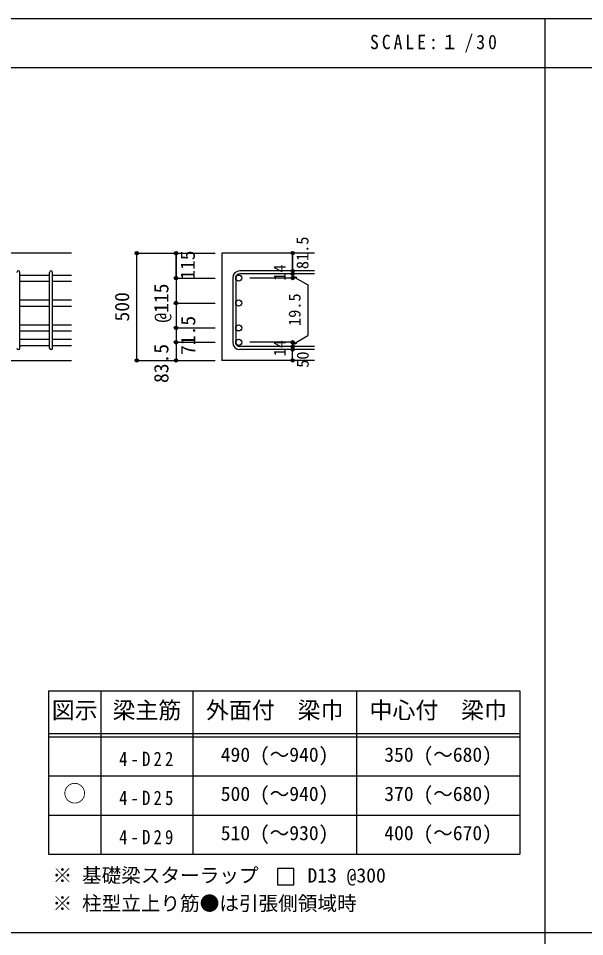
# Model space of a CAD drawing. Units: millimetres at full size, sheet at 1:30, with parts at other scales. Extents: x -5973 to 5954, y -4195 to 4201.
# Drawn here: x -3539 to -942, y -15 to 4201 of the extents above; entities that cross this region are included whole.
import ezdxf
from ezdxf.enums import TextEntityAlignment as Align

# ---------------------------------------------------------------- set-up
doc = ezdxf.new("R2010")
doc.units = ezdxf.units.MM
doc.header["$LTSCALE"] = 30
doc.header["$PDMODE"] = 32
doc.header["$PDSIZE"] = 15
for name, color, linetype in [('0-1_躯体線', 2, 'Continuous'), ('0-5_基礎梁筋', 7, 'Continuous'), ('0-6_スタラップ筋', 7, 'Continuous'), ('0-D_寸法', 4, 'Continuous'), ('6-7_文字', 7, 'Continuous'), ('6-E_枠', 7, 'Continuous'), ('F-0_枠', 6, 'Continuous')]:
    doc.layers.add(name, color=color, linetype=linetype)
doc.styles.add('ＭＳ ゴシック', font='')
doc.styles.get('ＭＳ ゴシック').set_extended_font_data('MS Gothic')

msp = doc.modelspace()

# ---------------------------------------------------------------- linework, layer by layer
at = {"layer": '0-1_躯体線'}
for p, q in [((-3295.8, 3123.3), (-4895.8, 3123.3)), ((-2180.8, 3123.3), (-2605.8, 3123.3)), ((-2605.8, 3123.3), (-2605.8, 2630.3)), ((-3695.8, 2630.3), (-3295.8, 2630.3)), ((-2180.8, 2630.3), (-2605.8, 2630.3))]:
    msp.add_line(p, q, dxfattribs=at)
at = {"layer": '0-5_基礎梁筋'}
for p, q in [((-3531.8, 3022.37), (-3395.8, 3022.37)), ((-3531.8, 2994.37), (-3395.8, 2994.37)), ((-3381.8, 3022.37), (-3295.8, 3022.37)), ((-3381.8, 2994.37), (-3295.8, 2994.37)), ((-3531.8, 2908.08), (-3395.8, 2908.08)), ((-3531.8, 2880.08), (-3395.8, 2880.08)), ((-3381.8, 2908.08), (-3295.8, 2908.08)), ((-3381.8, 2880.08), (-3295.8, 2880.08)), ((-3531.8, 2793.8), (-3395.8, 2793.8)), ((-3381.8, 2793.8), (-3295.8, 2793.8)), ((-3531.8, 2765.8), (-3395.8, 2765.8)), ((-3381.8, 2765.8), (-3295.8, 2765.8)), ((-3531.8, 2727.8), (-3395.8, 2727.8)), ((-3531.8, 2699.8), (-3395.8, 2699.8)), ((-3381.8, 2727.8), (-3295.8, 2727.8)), ((-3381.8, 2699.8), (-3295.8, 2699.8))]:
    msp.add_line(p, q, dxfattribs=at)
at = {"layer": '0-5_基礎梁筋', "color": 3}
for centre in [(-2527.8, 3008.37), (-2527.8, 2894.08), (-2527.8, 2779.8), (-2527.8, 2713.8)]:
    msp.add_circle(centre, 14, dxfattribs=at)
at = {"layer": '0-6_スタラップ筋'}
for p, q in [((-2180.8, 3041.87), (-2522.3, 3041.87)), ((-3531.8, 2687.3), (-3531.8, 3034.87)), ((-3395.8, 2687.3), (-3395.8, 3034.87)), ((-3381.8, 2687.3), (-3381.8, 3034.87)), ((-2555.8, 3008.37), (-2555.8, 2713.8)), ((-2541.8, 3008.37), (-2541.8, 2713.8)), ((-2180.8, 3027.87), (-2522.3, 3027.87)), ((-2180.8, 2694.3), (-2522.3, 2694.3)), ((-2180.8, 2680.3), (-2522.3, 2680.3))]:
    msp.add_line(p, q, dxfattribs=at)
for centre, radius, start, end in [((-3538.8, 3034.87), 7, 0, 180), ((-3388.8, 3034.87), 7, 0, 180), ((-2522.3, 3008.37), 33.5, 90, 180), ((-2522.3, 3008.37), 19.5, 90, 180), ((-2522.3, 2713.8), 33.5, 180, 270), ((-2522.3, 2713.8), 19.5, 180, 270), ((-3538.8, 2687.3), 7, 180, 0), ((-3388.8, 2687.3), 7, 180, 0)]:
    msp.add_arc(centre, radius, start, end, dxfattribs=at)
at = {"layer": '0-D_寸法'}
for p, q in [((-2995.8, 3123.3), (-2815.8, 3123.3)), ((-2995.8, 3123.3), (-2815.8, 3123.3)), ((-2995.8, 2630.3), (-2995.8, 3123.3)), ((-2815.8, 3008.37), (-2815.8, 3123.3)), ((-2815.8, 3123.3), (-2635.8, 3123.3)), ((-2815.8, 3123.3), (-2815.8, 3008.37)), ((-2280.8, 3027.87), (-2280.8, 3041.87)), ((-2815.8, 3008.37), (-2635.8, 3008.37)), ((-2815.8, 3008.37), (-2635.8, 3008.37)), ((-2815.8, 3008.37), (-2815.8, 2819.83)), ((-2815.8, 3008.37), (-2815.8, 2834.3)), ((-2815.8, 3008.37), (-2815.8, 2894.08)), ((-2280.8, 3008.37), (-2476.89, 3008.37)), ((-2280.8, 3027.87), (-2280.8, 3008.37)), ((-2280.8, 3018.12), (-2261.48, 3012.94)), ((-2280.8, 3018.12), (-2210.74, 2977.67)), ((-2210.74, 2977.67), (-2210.74, 2744.5)), ((-2815.8, 2894.08), (-2635.8, 2894.08)), ((-2815.8, 2894.08), (-2815.8, 2713.8)), ((-2815.8, 2779.8), (-2635.8, 2779.8)), ((-2280.8, 2704.05), (-2210.74, 2744.5)), ((-2815.8, 2713.8), (-2635.8, 2713.8)), ((-2280.8, 2713.8), (-2476.89, 2713.8)), ((-2280.8, 2694.3), (-2280.8, 2713.8)), ((-2280.8, 2704.05), (-2261.48, 2709.23)), ((-2280.8, 2680.3), (-2280.8, 2694.3)), ((-2280.8, 2630.3), (-2280.8, 2680.3)), ((-2995.8, 2630.3), (-2815.8, 2630.3)), ((-2815.8, 2630.3), (-2635.8, 2630.3))]:
    msp.add_line(p, q, dxfattribs=at)
for points in [[(-2280.8, 3123.3), (-2280.8, 3041.87), (-2280.8, 3123.3)], [(-2815.8, 2819.83), (-2815.8, 2713.8), (-2815.8, 2630.3)]]:
    msp.add_lwpolyline(points, dxfattribs=at)
for centre, radius in [((-2995.8, 3123.3), 8), ((-2995.8, 3123.3), 7.2), ((-2995.8, 3123.3), 6.4), ((-2995.8, 3123.3), 5.6), ((-2995.8, 3123.3), 4.8), ((-2995.8, 3123.3), 4), ((-2995.8, 3123.3), 3.2), ((-2995.8, 3123.3), 2.4), ((-2995.8, 3123.3), 1.6), ((-2995.8, 3123.3), 0.8), ((-2815.8, 3123.3), 8), ((-2815.8, 3123.3), 7.2), ((-2815.8, 3123.3), 6.4), ((-2815.8, 3123.3), 5.6), ((-2815.8, 3123.3), 4.8), ((-2815.8, 3123.3), 4), ((-2815.8, 3123.3), 3.2), ((-2815.8, 3123.3), 2.4), ((-2815.8, 3123.3), 1.6), ((-2815.8, 3123.3), 0.8), ((-2280.8, 3123.3), 4), ((-2280.8, 3123.3), 3.6), ((-2280.8, 3123.3), 3.2), ((-2280.8, 3123.3), 2.8), ((-2280.8, 3123.3), 2.4), ((-2280.8, 3123.3), 2), ((-2280.8, 3123.3), 1.6), ((-2280.8, 3123.3), 1.2), ((-2280.8, 3123.3), 0.8), ((-2280.8, 3123.3), 0.4), ((-2280.8, 3041.87), 4), ((-2280.8, 3041.87), 3.6), ((-2280.8, 3041.87), 3.2), ((-2280.8, 3041.87), 2.8), ((-2280.8, 3041.87), 2.4), ((-2280.8, 3041.87), 2), ((-2280.8, 3041.87), 1.6), ((-2280.8, 3041.87), 1.2), ((-2280.8, 3041.87), 0.8), ((-2280.8, 3041.87), 0.4), ((-2815.8, 3008.37), 8), ((-2815.8, 3008.37), 7.2), ((-2815.8, 3008.37), 6.4), ((-2815.8, 3008.37), 5.6), ((-2815.8, 3008.37), 4.8), ((-2815.8, 3008.37), 4), ((-2815.8, 3008.37), 3.2), ((-2815.8, 3008.37), 2.4), ((-2815.8, 3008.37), 1.6), ((-2815.8, 3008.37), 0.8), ((-2280.8, 3027.87), 4), ((-2280.8, 3008.37), 4), ((-2280.8, 3027.87), 3.6), ((-2280.8, 3008.37), 3.6), ((-2280.8, 3027.87), 3.2), ((-2280.8, 3008.37), 3.2), ((-2280.8, 3027.87), 2.8), ((-2280.8, 3008.37), 2.8), ((-2280.8, 3027.87), 2.4), ((-2280.8, 3008.37), 2.4), ((-2280.8, 3027.87), 2), ((-2280.8, 3008.37), 2), ((-2280.8, 3027.87), 1.6), ((-2280.8, 3008.37), 1.6), ((-2280.8, 3027.87), 1.2), ((-2280.8, 3008.37), 1.2), ((-2280.8, 3027.87), 0.8), ((-2280.8, 3008.37), 0.8), ((-2280.8, 3027.87), 0.4), ((-2280.8, 3008.37), 0.4), ((-2815.8, 2894.08), 8), ((-2815.8, 2894.08), 7.2), ((-2815.8, 2894.08), 6.4), ((-2815.8, 2894.08), 5.6), ((-2815.8, 2894.08), 4.8), ((-2815.8, 2894.08), 4), ((-2815.8, 2894.08), 3.2), ((-2815.8, 2894.08), 2.4), ((-2815.8, 2894.08), 1.6), ((-2815.8, 2894.08), 0.8), ((-2815.8, 2779.8), 8), ((-2815.8, 2779.8), 7.2), ((-2815.8, 2779.8), 6.4), ((-2815.8, 2779.8), 5.6), ((-2815.8, 2779.8), 4.8), ((-2815.8, 2779.8), 4), ((-2815.8, 2779.8), 3.2), ((-2815.8, 2779.8), 2.4), ((-2815.8, 2779.8), 1.6), ((-2815.8, 2779.8), 0.8), ((-2815.8, 2713.8), 8), ((-2815.8, 2713.8), 7.2), ((-2815.8, 2713.8), 6.4), ((-2815.8, 2713.8), 5.6), ((-2815.8, 2713.8), 4.8), ((-2815.8, 2713.8), 4), ((-2815.8, 2713.8), 3.2), ((-2815.8, 2713.8), 2.4), ((-2815.8, 2713.8), 1.6), ((-2815.8, 2713.8), 0.8), ((-2280.8, 2713.8), 4), ((-2280.8, 2713.8), 3.6), ((-2280.8, 2713.8), 3.2), ((-2280.8, 2713.8), 2.8), ((-2280.8, 2713.8), 2.4), ((-2280.8, 2713.8), 2), ((-2280.8, 2713.8), 1.6), ((-2280.8, 2713.8), 1.2), ((-2280.8, 2713.8), 0.8), ((-2280.8, 2713.8), 0.4), ((-2280.8, 2694.3), 4), ((-2280.8, 2680.3), 4), ((-2280.8, 2694.3), 3.6), ((-2280.8, 2680.3), 3.6), ((-2280.8, 2694.3), 3.2), ((-2280.8, 2680.3), 3.2), ((-2280.8, 2694.3), 2.8), ((-2280.8, 2680.3), 2.8), ((-2280.8, 2694.3), 2.4), ((-2280.8, 2680.3), 2.4), ((-2280.8, 2694.3), 2), ((-2280.8, 2680.3), 2), ((-2280.8, 2694.3), 1.6), ((-2280.8, 2680.3), 1.6), ((-2280.8, 2694.3), 1.2), ((-2280.8, 2680.3), 1.2), ((-2280.8, 2694.3), 0.8), ((-2280.8, 2680.3), 0.8), ((-2280.8, 2694.3), 0.4), ((-2280.8, 2680.3), 0.4), ((-2995.8, 2630.3), 7.2), ((-2995.8, 2630.3), 6.4), ((-2995.8, 2630.3), 5.6), ((-2995.8, 2630.3), 4.8), ((-2995.8, 2630.3), 4), ((-2995.8, 2630.3), 3.2), ((-2995.8, 2630.3), 2.4), ((-2995.8, 2630.3), 1.6), ((-2995.8, 2630.3), 0.8), ((-2815.8, 2630.3), 7.2), ((-2815.8, 2630.3), 6.4), ((-2815.8, 2630.3), 5.6), ((-2815.8, 2630.3), 4.8), ((-2815.8, 2630.3), 4), ((-2815.8, 2630.3), 3.2), ((-2815.8, 2630.3), 2.4), ((-2815.8, 2630.3), 1.6), ((-2815.8, 2630.3), 0.8), ((-2280.8, 2630.3), 4), ((-2280.8, 2630.3), 3.6), ((-2280.8, 2630.3), 3.2), ((-2280.8, 2630.3), 2.8), ((-2280.8, 2630.3), 2.4), ((-2280.8, 2630.3), 2), ((-2280.8, 2630.3), 1.6), ((-2280.8, 2630.3), 1.2), ((-2280.8, 2630.3), 0.8), ((-2280.8, 2630.3), 0.4)]:
    msp.add_circle(centre, radius, dxfattribs=at)
at = {"layer": '0-D_寸法', "color": 7}
for p in [(-2995.8, 3123.3), (-2815.8, 3123.3), (-2280.8, 3123.3), (-2280.8, 3041.87), (-2815.8, 3008.37), (-2280.8, 3027.87), (-2280.8, 3008.37), (-2815.8, 2894.08), (-2815.8, 2779.8), (-2815.8, 2713.8), (-2280.8, 2713.8), (-2280.8, 2713.8), (-2280.8, 2694.3), (-2280.8, 2680.3), (-2995.8, 2630.3), (-2815.8, 2630.3), (-2280.8, 2630.3)]:
    msp.add_point(p, dxfattribs=at)
at = {"layer": '6-7_文字'}
msp.add_lwpolyline([(-2350.91, 222.55), (-2275.91, 222.55), (-2275.91, 297.55), (-2350.91, 297.55)], close=True, dxfattribs=at)
at = {"layer": '6-E_枠', "color": 3}
for p, q in [((-3400.52, 1112.77), (-3400.52, 362.77)), ((-3400.52, 1112.77), (-1238, 1112.77)), ((-1238, 1112.77), (-1238, 362.77)), ((-3400.52, 362.77), (-1238, 362.77))]:
    msp.add_line(p, q, dxfattribs=at)
at = {"layer": '6-E_枠'}
for p, q in [((-3160.52, 1112.77), (-3160.52, 362.77)), ((-2738, 1112.77), (-2738, 362.77)), ((-1988, 1112.77), (-1988, 362.77)), ((-3400.52, 917.77), (-1238, 917.77)), ((-3400.52, 902.77), (-1238, 902.77)), ((-3400.52, 722.77), (-1238, 722.77)), ((-3400.52, 542.77), (-1238, 542.77))]:
    msp.add_line(p, q, dxfattribs=at)
at = {"layer": 'F-0_枠'}
msp.add_line((-5972.88, 4201.15), (5954.1, 4201.15), dxfattribs=at)
at = {"layer": 'F-0_枠', "color": 2}
for p, q in [((-1124.64, 4201.15), (-1124.64, -4195.24)), ((-5972.88, 3976.15), (3723.6, 3976.15)), ((3723.6, 2.95), (-5972.88, 2.95))]:
    msp.add_line(p, q, dxfattribs=at)

# ---------------------------------------------------------------- texts
at = {"layer": '0-D_寸法', "style": 'ＭＳ ゴシック'}
for s, height, p in [('81.5', 54.99, (-2191.9, 3049.71)), ('115', 65.98, (-2709.7, 3000.75)), ('14', 54.99, (-2296.03, 2996.44)), ('@115', 65.98, (-2830.8, 2804.08)), ('500', 65.98, (-3010.8, 2809.3)), ('19.5', 54.99, (-2228.05, 2788.71)), ('71.5', 65.98, (-2707.65, 2655.64)), ('83.5', 65.98, (-2830.8, 2526.8)), ('14', 54.99, (-2296.06, 2649.62)), ('50', 54.99, (-2190.8, 2596.8))]:
    msp.add_text(s, height=height, rotation=90, dxfattribs=at).set_placement(p, align=Align.BOTTOM_LEFT)
at = {"layer": '6-7_文字', "color": 2, "style": 'ＭＳ ゴシック'}
for s, p in [('図示', (-3385.52, 962.77)), ('梁主筋', (-3106.76, 962.77)), ('外面付\u3000梁巾', (-2678, 962.77)), ('中心付\u3000梁巾', (-1928, 962.77)), ('○', (-3333.02, 580.27))]:
    msp.add_text(s, height=76.98, dxfattribs=at).set_placement(p, align=Align.BOTTOM_LEFT)
at = {"layer": '6-7_文字', "style": 'ＭＳ ゴシック'}
for s, p in [('490 (～940)', (-2610.5, 767.77)), ('350 (～680)', (-1860.5, 767.77)), ('500 (～940)', (-2610.5, 587.77)), ('370 (～680)', (-1860.5, 587.77)), ('510 (～930)', (-2610.5, 407.77)), ('400 (～670)', (-1860.5, 407.77)), ('※ 基礎梁スターラップ     D13 @300', (-3381.96, 213.19)), ('※ 柱型立上り筋●は引張側領域時', (-3381.96, 84.68))]:
    msp.add_text(s, height=65.98, dxfattribs=at).set_placement(p, align=Align.BOTTOM_LEFT)
at = {"layer": '6-7_文字', "color": 2, "insert": (-1925.98, 4043.65), "char_height": 65.98, "attachment_point": 7, "style": 'ＭＳ ゴシック'}
msp.add_mtext('\\T1.34;\\W0.9;SCALE:１/30', dxfattribs=at)
at = {"layer": '6-7_文字', "char_height": 65.98, "attachment_point": 7, "style": 'ＭＳ ゴシック'}
for s, insert in [('\\T1.38;\\W0.85;4-D22', (-3076.76, 767.77)), ('\\T1.38;\\W0.85;4-D25', (-3076.76, 587.77)), ('\\T1.38;\\W0.85;4-D29', (-3076.76, 407.77))]:
    msp.add_mtext(s, dxfattribs=dict(at, insert=insert))

doc.saveas('drawing.dxf')
